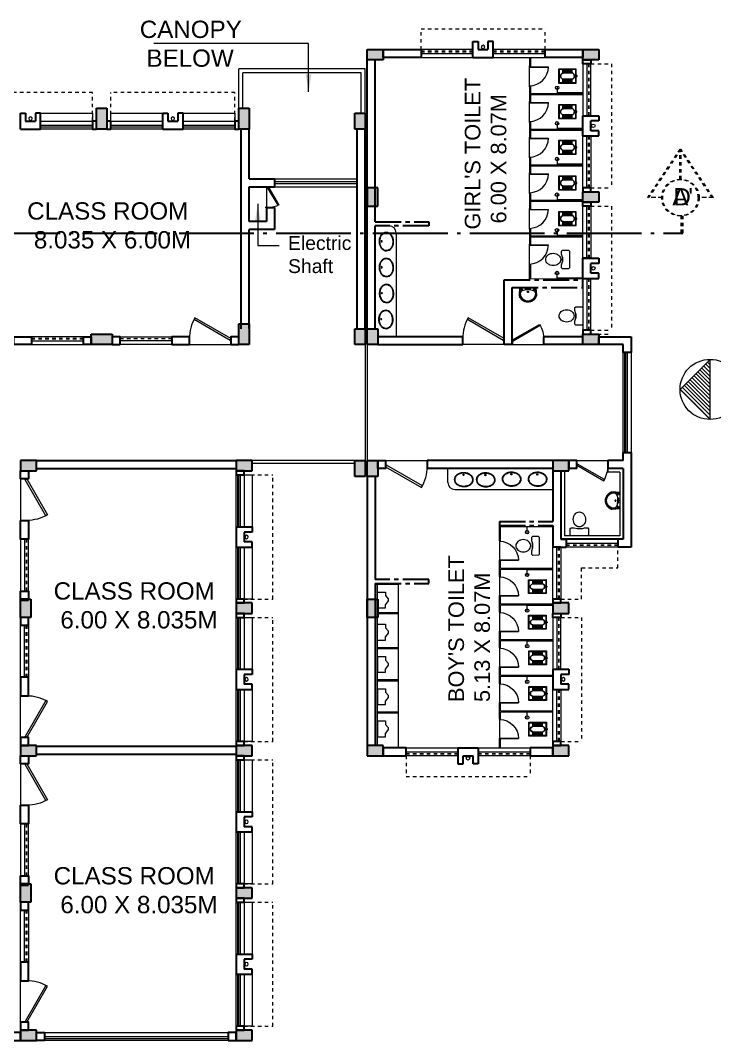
# Model space of a CAD drawing. Header units: millimetres. Extents: x 1898 to 3725, y 783 to 1532.
# Drawn here: x 2661.74 to 2681.81, y 1262.57 to 1292.05 of the extents above; entities that cross this region are included whole.
import ezdxf

# ---------------------------------------------------------------- set-up
doc = ezdxf.new("R2010")
doc.units = ezdxf.units.MM
for name, pattern in [('ACAD_ISO04W100', [30, 24, -3, 0, -3]), ('CENTER2', [1.125, 0.75, -0.125, 0.125, -0.125]), ('DASHED', [0.75, 0.5, -0.25]), ('DASHED2', [0.375, 0.25, -0.125])]:
    doc.linetypes.add(name, pattern=pattern)
doc.layers.get('0').update_dxf_attribs({"lineweight": 20})
for name, color, linetype, lineweight in [('CLL LEV.', 15, 'Continuous', 18), ('COL HATCH', 253, 'Continuous', 13), ('Column', 251, 'Continuous', 30), ('CUBICAL TOILET', 5, 'Continuous', 15), ('DIM', 6, 'Continuous', 18), ('Dimens', 251, 'Continuous', 18), ('Door', 54, 'Continuous', 18), ('ELEV.1', 7, 'Continuous', 20), ('expension joint', 248, 'Continuous', 18), ('Fixture', 44, 'Continuous', 13), ('PROJ.', 30, 'DASHED2', 15), ('Railing', 23, 'Continuous', 13), ('Section', 72, 'DASHED2', 30), ('section line', 74, 'ACAD_ISO04W100', 30), ('TEXT', 7, 'Continuous', 15), ('Ventilator', 4, 'DASHED', 18), ('Wall', 7, 'Continuous', 30), ('Window', 150, 'Continuous', 15), ('Window-Wall', 7, 'Continuous', 18)]:
    doc.layers.add(name, color=color, linetype=linetype, lineweight=lineweight)
doc.styles.add('DIM', font='arial.ttf', dxfattribs={"height": 0.5})
doc.styles.add('L120', font='arial.ttf', dxfattribs={"height": 0.6})
doc.styles.get("Standard").update_dxf_attribs({"font": 'arial.ttf', "height": 0.2})
doc.dimstyles.new('DIM', dxfattribs={"dimtxt": 0.5, "dimasz": 0.5, "dimexe": 0.02, "dimexo": 0, "dimgap": 0.1, "dimtad": 0, "dimdec": 3, "dimzin": 0, "dimdsep": 46, "dimtxsty": 'DIM', "dimcen": 0, "dimclrd": 251, "dimclre": 256, "dimclrt": 7, "dimadec": 0, "dimazin": 0, "dimtfac": 1, "dimtdec": 3, "dimtofl": 0, "dimtmove": 0, "dimatfit": 3, "dimfxl": 0, "dimtolj": 1, "dimtzin": 0, "dimlwd": -1, "dimlwe": -1, "dimarcsym": 0})

# ---------------------------------------------------------------- blocks, each defined once
blk = doc.blocks.new('VENTILATOR')
at = {"layer": 'Ventilator', "ltscale": 0.02}
for p, q in [((-0.18, -1.5), (-0.18, 0)), ((-0.165, 0), (-0.165, -1.5))]:
    blk.add_line(p, q, dxfattribs=at)
at = {"layer": 'Window-Wall'}
for p, q in [((-0.23, 0), (0, 0)), ((-0.23, -1.5), (-0.23, 0)), ((-0.115, 0), (-0.115, -1.5)), ((0, 0), (0, -1.5)), ((-0.23, -1.5), (0, -1.5))]:
    blk.add_line(p, q, dxfattribs=at)
blk = doc.blocks.new('WINDOW 1')
at = {"layer": 'CLL LEV.'}
for p, q in [((-0.23, 0), (-0.46, 0)), ((-0.46, 0), (-0.46, -1.5)), ((-0.46, -1.5), (-0.23, -1.5))]:
    blk.add_line(p, q, dxfattribs=at)
at = {"layer": 'Window'}
for p, q in [((-0.065, 0), (-0.065, -1.5)), ((-0.05, -1.5), (-0.05, 0))]:
    blk.add_line(p, q, dxfattribs=at)
at = {"layer": 'Window-Wall'}
for p, q in [((0, 0), (-0.23, 0)), ((-0.23, 0), (-0.23, -1.5)), ((-0.115, 0), (-0.115, -1.5)), ((0, -1.5), (0, 0)), ((-0.23, -1.5), (0, -1.5))]:
    blk.add_line(p, q, dxfattribs=at)
blk = doc.blocks.new('SHAFT')
at = {"layer": 'Fixture'}
blk.add_circle((0.327, -0.302), 0.05, dxfattribs=at)
at = {"layer": 'Wall'}
for p, q in [((0.035, 0), (0.62, 0)), ((0.035, 0), (0.035, -0.46)), ((0.185, -0.46), (0.185, -0.23)), ((0.185, -0.23), (0.47, -0.23)), ((0.47, -0.46), (0.47, -0.23)), ((0.62, 0), (0.62, -0.46)), ((0.035, -0.46), (0.185, -0.46)), ((0.62, -0.46), (0.47, -0.46))]:
    blk.add_line(p, q, dxfattribs=at)
blk = doc.blocks.new('*U18')
for p, q in [((0, 0), (0, 6)), ((40, 0), (40, 6))]:
    blk.add_line(p, q)
blk.add_lwpolyline([(0, 0), (34.64, -20), (35.52, -18.48), (0.88, 1.52)], close=True)
blk.add_arc((0, 0), 40, 330, 360)
blk = doc.blocks.new('Door')
at = {"layer": 'Door'}
blk.add_line((0, 0.18), (1.199, 0.18), dxfattribs=at)
at = {"layer": 'Door', "xscale": 0.0299845412869386, "yscale": 0.0299845412869386, "zscale": 0.0299845412869386}
blk.add_blockref('*U18', (0, 0), dxfattribs=at)
blk = doc.blocks.new('Urinal 1')
for p, q in [((0, 9), (9, 9)), ((0, 9), (0, -9)), ((9, 9), (9, 5)), ((12, 1), (9, 5)), ((12, -1.5), (12, 1)), ((0, -9), (9, -9)), ((9, -5), (12, -1.5)), ((9, -9), (9, -5))]:
    blk.add_line(p, q)
blk = doc.blocks.new('RH 1200')
for p, q in [((21, 0), (21, 43.3)), ((21.7, 0), (21.7, 43.3)), ((-21.7, 0), (21.7, 0)), ((21.7, 0), (21, 0))]:
    blk.add_line(p, q)
at = {"extrusion": (0, 0, -1)}
blk.add_ellipse((21.7, 0), major_axis=(-30.6, 30.6), ratio=1, start_param=5.497787, end_param=7.068583, dxfattribs=at)
blk = doc.blocks.new('GHH')
at = {"layer": 'Door', "ltscale": 20}
blk.add_line((3289.697, -299.103), (3289.697, -299.853), dxfattribs=at)
at = {"layer": 'Door', "ltscale": 20, "xscale": 0.015874999996413, "yscale": 0.015874999996413, "zscale": 0.015874999996413, "rotation": 270}
blk.add_blockref('RH 1200', (3289.697, -299.479), dxfattribs=at)
blk = doc.blocks.new('RSA CL6')
for p, q in [((5.5, 3.5), (5.5, 7.3)), ((5.9, 3.5), (5.9, 7.3)), ((6.3, 3.5), (6.3, 7.3)), ((6.7, 3.4), (6.7, 7.3)), ((7.1, 3.4), (7.1, 7.3)), ((7.5, 3.4), (7.5, 7.3)), ((7.9, 3.4), (7.9, 7.3)), ((8.3, 3.4), (8.3, 7.3)), ((8.7, 3.4), (8.7, 7.3)), ((9.1, 3.4), (9.1, 7.3)), ((9.4, 3.4), (9.4, 7.3)), ((9.8, 3.4), (9.8, 7.3)), ((10.2, 3.4), (10.2, 7.3)), ((10.6, 3.4), (10.6, 7.3)), ((11, 3.3), (11, 7.3)), ((11.4, 3.3), (11.4, 7.3)), ((11.8, 3.3), (11.8, 7.3)), ((12.2, 3.3), (12.2, 7.3)), ((12.6, 3.3), (12.6, 7.3)), ((13, 3.3), (13, 7.3)), ((13.4, 3.3), (13.4, 7.3)), ((13.8, 3.3), (13.8, 7.3)), ((14.2, 3.3), (14.2, 7.3)), ((14.6, 3.3), (14.6, 7.3)), ((15, 3.2), (15, 7.3)), ((15.4, 3.2), (15.4, 7.3)), ((15.7, 3.2), (15.7, 7.3)), ((16.1, 3.2), (16.1, 7.3)), ((16.1, 7.3), (16.1, 3.2)), ((5.5, -7.3), (5.5, -3.5)), ((5.9, -7.3), (5.9, -3.5)), ((6.3, -7.3), (6.3, -3.4)), ((6.7, -7.3), (6.7, -3.4)), ((7.1, -7.3), (7.1, -3.4)), ((7.5, -7.3), (7.5, -3.4)), ((7.9, -7.3), (7.9, -3.4)), ((8.3, -7.3), (8.3, -3.4)), ((8.7, -7.3), (8.7, -3.4)), ((9.1, -7.3), (9.1, -3.4)), ((9.4, -7.3), (9.4, -3.4)), ((9.8, -7.3), (9.8, -3.3)), ((10.2, -7.3), (10.2, -3.3)), ((10.6, -7.3), (10.6, -3.3)), ((11, -7.3), (11, -3.3)), ((11.4, -7.3), (11.4, -3.3)), ((11.8, -7.3), (11.8, -3.3)), ((12.2, -7.3), (12.2, -3.3)), ((12.6, -7.3), (12.6, -3.3)), ((13, -7.3), (13, -3.3)), ((13.4, -7.3), (13.4, -3.2)), ((13.8, -7.3), (13.8, -3.2)), ((14.2, -7.3), (14.2, -3.2)), ((14.6, -7.3), (14.6, -3.2)), ((15, -7.3), (15, -3.2)), ((15.4, -7.3), (15.4, -3.2)), ((15.7, -7.3), (15.7, -3.2)), ((16.1, -3.2), (16.1, -7.3)), ((16.1, -7.3), (16.1, -3.2))]:
    blk.add_line(p, q)
blk.add_lwpolyline([(0.8, -0.6), (0, -0.6), (0, 0.6), (0.8, 0.6)])
for points in [[(0.8, 7.9), (20.9, 7.9), (20.9, -7.9), (0.8, -7.9)], [(1.4, 7.3), (20.3, 7.3), (20.3, -7.3), (1.4, -7.3)]]:
    blk.add_lwpolyline(points, close=True)
for points in [[(5.5, 3.5), (16.1, 3.2, -0.899983), (16.1, -3.2), (5.5, -3.5, -0.799392)], [(5.5, 3.3), (16.1, 3, -0.897689), (16.1, -3), (5.6, -3.3, -0.793494), (5.5, 3.3)]]:
    blk.add_lwpolyline(points, format="xyb", close=True)
blk = doc.blocks.new('ENGLISH SHEET')
at = {"layer": 'Fixture'}
for p, q in [((4663.798, 251.204), (4663.773, 251.179)), ((4663.773, 251.179), (4663.773, 250.696)), ((4663.976, 251.204), (4663.798, 251.204)), ((4664.002, 251.179), (4663.976, 251.204)), ((4664.002, 251.09), (4664.002, 251.179)), ((4663.976, 251.001), (4664.002, 251.09)), ((4663.976, 250.874), (4663.976, 251.001)), ((4663.976, 251.001), (4663.976, 250.874)), ((4664.002, 250.785), (4663.976, 250.874)), ((4663.773, 250.696), (4663.798, 250.67)), ((4663.798, 250.67), (4663.976, 250.67)), ((4663.976, 250.67), (4664.002, 250.696)), ((4664.002, 250.696), (4664.002, 250.785))]:
    blk.add_line(p, q, dxfattribs=at)
blk.add_lwpolyline([(4664.459, 250.937, 0.117036), (4664.443, 251.003, 0.104338), (4664.396, 251.063, 0.09029), (4664.321, 251.105, 0.09898), (4664.243, 251.115, 0.08237), (4664.159, 251.101, 0.09029), (4664.09, 251.063, 0.104338), (4664.043, 251.003, 0.117036), (4664.027, 250.937, 0.117036), (4664.043, 250.871, 0.104338), (4664.09, 250.811, 0.09029), (4664.159, 250.773, 0.08237), (4664.243, 250.759, 0.08237), (4664.327, 250.773, 0.09029), (4664.396, 250.811, 0.104338), (4664.443, 250.871, 0.117036)], format="xyb", close=True, dxfattribs=at)
blk = doc.blocks.new('RSA BASIN 2')
for points in [[(10.7, -8.1, 0.12976), (10, -5.2, 0.106426), (7.6, -2.5, 0.084431), (4.3, -0.7, 0.073534), (0, 0, 0.073534), (-4.3, -0.5, 0.084431), (-7.7, -2.2, 0.106426), (-10.2, -4.8, 0.12976), (-11, -7.7, 0.12976), (-10.3, -10.6, 0.106426), (-7.9, -13.3, 0.084431), (-4.6, -15.1, 0.073534), (-0.3, -15.8, 0.073534), (4, -15.3, 0.084431), (7.4, -13.6, 0.106426), (9.9, -11, 0.12976)], [(10.1, -7.9, 0.119977), (9.4, -5.5, 0.106426), (7.3, -2.9, 0.084431), (4.1, -1.3, 0.073534), (0, -0.6, 0.073534), (-4.1, -1.1, 0.084431), (-7.4, -2.6, 0.106426), (-9.7, -5.1, 0.12976), (-10.4, -7.7, 0.009633), (-10.4, -7.9, 0.119977), (-9.8, -10.3, 0.106426), (-7.6, -12.9, 0.084431), (-4.4, -14.5, 0.073534), (-0.3, -15.2, 0.073534), (3.8, -14.7, 0.084431), (7.1, -13.2, 0.106426), (9.3, -10.7, 0.12976), (10.1, -8.1, 0.009633)]]:
    blk.add_lwpolyline(points, format="xyb", close=True)
for radius in [0.7, 0.479]:
    blk.add_circle((-0.5, -2.5), radius)
blk = doc.blocks.new('RSA BASIN 9')
for points in [[(-0.1, -16.2, 0.340881), (10, -9, 0.074195), (10.1, -8.9), (9.5, 0), (-9.5, 0), (-10, -8.8, 0.082611), (-10, -9.2, 0.330812), (-0.1, -16.2)], [(0, -15, 0.391482), (8.9, -6.7, 0.252869), (6.5, -3.5, 0.087242), (0, -2.5, 0.079484), (-6.5, -3.5, 0.2542), (-8.8, -6.7, 0.39026), (0, -15)], [(-8.6, -2, -0.907437), (-8.4, -1.8), (-7.5, -2.6, -0.907437), (-7.6, -2.7)], [(-8.2, -1.6, -0.907437), (-8.1, -1.5), (-7.1, -2.3, -0.907437), (-7.3, -2.4)], [(-7.8, -1.3, -0.907437), (-7.7, -1.2), (-6.8, -1.9, -0.907437), (-6.9, -2.1)], [(7.8, -1.3, 0.907437), (7.7, -1.2), (6.8, -1.9, 0.907437), (6.9, -2.1)], [(8.2, -1.6, 0.907437), (8.1, -1.5), (7.1, -2.3, 0.907437), (7.3, -2.4)], [(8.6, -2, 0.907437), (8.4, -1.8), (7.5, -2.6, 0.907437), (7.6, -2.7)]]:
    blk.add_lwpolyline(points, format="xyb", close=True)
for points in [[(-5.9, -3.3), (-6.2, -3, -0.183787), (-6.2, -2.7, 0.126662), (-6.2, -2.4), (-6.6, -1.4, 0.35453), (-7.1, -1), (-8.7, -1, 0.414214), (-9.1, -1.4), (-9.6, -9.1, 0.329849), (-0.1, -15.8, 0.338736), (9.6, -8.9, 0.075632), (9.7, -8.8), (9.1, -1.4, 0.414214), (8.7, -1), (7.1, -1, 0.35453), (6.6, -1.4), (6.2, -2.4, 0.126662), (6.2, -2.7, -0.183787), (6.2, -3), (5.9, -3.3)], [(-6.2, -3.4), (-6.2, -3.3, 0.220542), (-6.5, -3.1), (-8.7, -2.8, -0.361119), (-9.2, -2.3)], [(6.2, -3.4), (6.2, -3.3, -0.220542), (6.5, -3.1), (8.7, -2.8, 0.358803), (9.2, -2.3, 0.358803)]]:
    blk.add_lwpolyline(points, format="xyb")
for centre, radius in [((-2.3, -1.6), 0.399), ((0, -4.8), 0.771), ((0, -4.8), 0.602), ((0, -1.2), 0.399), ((2.3, -1.5), 0.399)]:
    blk.add_circle(centre, radius)
blk = doc.blocks.new('C3')
at = {"layer": 'COL HATCH'}
h = blk.add_hatch(color=256, dxfattribs=at)
h.dxf.hatch_style = 1
h.paths.add_polyline_path([(0.3, 0), (0, 0), (0, -0.53), (0.3, -0.53)])
at = {"layer": 'Column'}
for p, q in [((0, 0), (0, -0.53)), ((0.3, 0), (0, 0)), ((0.3, -0.53), (0.3, 0)), ((0, -0.53), (0.3, -0.53))]:
    blk.add_line(p, q, dxfattribs=at)
blk = doc.blocks.new('CU')
at = {"layer": 'COL HATCH', "linetype": 'CENTER2'}
h = blk.add_hatch(color=256, dxfattribs=at)
h.dxf.hatch_style = 1
h.paths.add_polyline_path([(0, 0.035), (0, -0.265), (0.46, -0.265), (0.46, 0.035)])
at = {"layer": 'Column', "linetype": 'CENTER2'}
blk.add_lwpolyline([(0, 0.035), (0, -0.265), (0.46, -0.265), (0.46, 0.035), (0, 0.035)], dxfattribs=at)
blk = doc.blocks.new('C2')
at = {"layer": 'COL HATCH'}
h = blk.add_hatch(color=256, dxfattribs=at)
h.dxf.hatch_style = 1
h.paths.add_polyline_path([(0.3, 0), (0, 0), (0, -0.6), (0.3, -0.6)])
at = {"layer": 'Column'}
for p, q in [((0, 0), (0, -0.6)), ((0.3, 0), (0, 0)), ((0.3, -0.6), (0.3, 0)), ((0, -0.6), (0.3, -0.6))]:
    blk.add_line(p, q, dxfattribs=at)
blk = doc.blocks.new('BDHVBFH')
at = {"layer": 'Section', "color": 7, "linetype": 'ByBlock', "lineweight": 20, "ltscale": 0.05}
for p, q in [((5432.399, -574.787), (5431.461, -576.186)), ((5432.399, -575.66), (5432.399, -574.787)), ((5433.338, -576.186), (5432.399, -574.787)), ((5431.873, -576.186), (5431.461, -576.186)), ((5433.338, -576.186), (5432.925, -576.186))]:
    blk.add_line(p, q, dxfattribs=at)
blk.add_circle((5432.399, -576.186), 0.526, dxfattribs=at)
blk = doc.blocks.new('Elev block')
at = {"layer": 'ELEV.1'}
h = blk.add_hatch(dxfattribs=at)
h.set_pattern_fill('ANSI31', color=256, scale=0.025, angle=90, style=0)
h.set_pattern_definition([(135, (99.13637, 17.94766), (-0.0561266, -0.0561266), [])])
h.paths.add_polyline_path([(99.136, 19.686), (98.267, 18.817), (99.136, 17.948)])
for p, q in [((99.136, 19.686), (98.267, 18.817)), ((99.136, 17.948), (99.136, 19.686)), ((98.267, 18.817), (99.136, 17.948))]:
    blk.add_line(p, q, dxfattribs=at)
blk.add_circle((99.136, 18.817), 0.869, dxfattribs=at)
blk = doc.blocks.new('A$C761723A2')
at = {"layer": 'Section', "ltscale": 0.05}
blk.add_line((110.31, 15.105), (110.31, 15.605), dxfattribs=at)
at = {"layer": 'section line', "ltscale": 0.09}
blk.add_line((39.754, 15.105), (110.31, 15.105), dxfattribs=at)
at = {"layer": 'Section'}
blk.add_blockref('BDHVBFH', (-5322.141, 592.314), dxfattribs=at)
at = {"layer": 'section line', "ltscale": 0.07, "insert": (110.006, 16.403), "char_height": 0.5, "attachment_point": 1}
blk.add_mtext_dynamic_manual_height_columns("A'", width=0.53707, gutter_width=12.5, heights=[0], dxfattribs=at)

msp = doc.modelspace()

# ---------------------------------------------------------------- linework, layer by layer
at = {"layer": 'Column'}
msp.add_line((2669.0866, 1287.3578), (2669.0866, 1287.3428), dxfattribs=at)
at = {"layer": 'CUBICAL TOILET'}
for p, q in [((2676.4567, 1290.9739), (2676.4566, 1290.7182)), ((2676.4867, 1290.9739), (2676.4866, 1290.7182)), ((2676.4866, 1290.7182), (2676.4566, 1290.7182)), ((2676.4562, 1290.1485), (2676.4561, 1289.9089)), ((2676.4562, 1290.1485), (2676.4862, 1290.1485)), ((2676.4862, 1290.1485), (2676.4861, 1289.9389)), ((2676.4561, 1289.9089), (2676.4559, 1289.6882)), ((2676.4861, 1289.9089), (2676.4859, 1289.6882)), ((2676.4861, 1289.9389), (2678.0061, 1289.9379)), ((2676.4861, 1289.9089), (2678.0061, 1289.9079)), ((2676.4859, 1289.6882), (2676.4559, 1289.6882)), ((2676.4554, 1288.8789), (2676.4552, 1288.6582)), ((2676.4555, 1289.1185), (2676.4554, 1288.8789)), ((2676.4555, 1289.1185), (2676.4855, 1289.1185)), ((2676.4854, 1288.8789), (2676.4852, 1288.6582)), ((2676.4855, 1289.1185), (2676.4854, 1288.9089)), ((2676.4854, 1288.9089), (2678.0054, 1288.9079)), ((2676.4854, 1288.8789), (2678.0054, 1288.8779)), ((2676.4852, 1288.6582), (2676.4552, 1288.6582)), ((2676.4549, 1288.0885), (2676.4547, 1287.8489)), ((2676.4549, 1288.0885), (2676.4849, 1288.0885)), ((2676.4849, 1288.0885), (2676.4847, 1287.8789)), ((2676.4547, 1287.8489), (2676.4546, 1287.6282)), ((2676.4847, 1287.8489), (2676.4846, 1287.6282)), ((2676.4847, 1287.8789), (2678.0047, 1287.8779)), ((2676.4847, 1287.8489), (2678.0047, 1287.8479)), ((2676.4846, 1287.6282), (2676.4546, 1287.6282)), ((2676.4541, 1286.8189), (2676.4539, 1286.5982)), ((2676.4542, 1287.0585), (2676.4541, 1286.8189)), ((2676.4542, 1287.0585), (2676.4842, 1287.0585)), ((2676.4841, 1286.8189), (2676.4839, 1286.5982)), ((2676.4842, 1287.0585), (2676.4841, 1286.8489)), ((2676.4841, 1286.8489), (2678.0003, 1286.8479)), ((2676.4841, 1286.8189), (2678.0003, 1286.8179)), ((2676.4839, 1286.5982), (2676.4539, 1286.5982)), ((2676.4535, 1286.0285), (2676.4534, 1285.7889)), ((2676.4535, 1286.0285), (2676.4835, 1286.0285)), ((2676.4835, 1286.0285), (2676.4834, 1285.8189)), ((2676.4534, 1285.7889), (2676.4532, 1285.5682)), ((2676.4834, 1285.7889), (2676.4832, 1285.5682)), ((2676.4834, 1285.8189), (2678.0034, 1285.8179)), ((2676.4834, 1285.7889), (2678.0034, 1285.7879)), ((2676.4832, 1285.5682), (2676.4532, 1285.5682)), ((2676.4529, 1284.9985), (2676.4526, 1284.5539)), ((2676.4529, 1284.9985), (2676.4829, 1284.9985)), ((2676.4829, 1284.9985), (2676.4826, 1284.5839)), ((2676.4826, 1284.5839), (2678.0001, 1284.5829)), ((2675.5878, 1277.0051), (2675.5875, 1277.4498)), ((2675.6175, 1277.4198), (2677.135, 1277.4208)), ((2675.6178, 1277.0052), (2675.6175, 1277.4198)), ((2675.5878, 1277.0051), (2675.6178, 1277.0052)), ((2675.5883, 1276.2148), (2675.5881, 1276.4355)), ((2675.6181, 1276.4355), (2675.5881, 1276.4355)), ((2675.5884, 1275.9751), (2675.5883, 1276.2148)), ((2675.6183, 1276.2148), (2675.6181, 1276.4355)), ((2675.6183, 1276.2148), (2677.1383, 1276.2158)), ((2675.6183, 1276.1848), (2677.1383, 1276.1858)), ((2675.6184, 1275.9752), (2675.6183, 1276.1848)), ((2675.5884, 1275.9751), (2675.6184, 1275.9752)), ((2675.589, 1275.1848), (2675.5888, 1275.4055)), ((2675.6188, 1275.4055), (2675.5888, 1275.4055)), ((2675.619, 1275.1848), (2675.6188, 1275.4055)), ((2675.5891, 1274.9451), (2675.589, 1275.1848)), ((2675.619, 1275.1848), (2677.1352, 1275.1858)), ((2675.619, 1275.1548), (2677.1352, 1275.1558)), ((2675.6191, 1274.9452), (2675.619, 1275.1548)), ((2675.5891, 1274.9451), (2675.6191, 1274.9452)), ((2675.5896, 1274.1548), (2675.5895, 1274.3755)), ((2675.6195, 1274.3755), (2675.5895, 1274.3755)), ((2675.5898, 1273.9151), (2675.5896, 1274.1548)), ((2675.6196, 1274.1548), (2675.6195, 1274.3755)), ((2675.6196, 1274.1548), (2677.1396, 1274.1558)), ((2675.6196, 1274.1248), (2677.1396, 1274.1258)), ((2675.6198, 1273.9152), (2675.6196, 1274.1248)), ((2675.5898, 1273.9151), (2675.6198, 1273.9152)), ((2675.5903, 1273.1248), (2675.5901, 1273.3455)), ((2675.6201, 1273.3455), (2675.5901, 1273.3455)), ((2675.6203, 1273.1248), (2675.6201, 1273.3455)), ((2675.5904, 1272.8851), (2675.5903, 1273.1248)), ((2675.6203, 1273.1248), (2677.1403, 1273.1258)), ((2675.6203, 1273.0948), (2677.1403, 1273.0958)), ((2675.6204, 1272.8852), (2675.6203, 1273.0948)), ((2675.5904, 1272.8851), (2675.6204, 1272.8852)), ((2675.591, 1272.0948), (2675.5908, 1272.3155)), ((2675.6208, 1272.3155), (2675.5908, 1272.3155)), ((2675.5911, 1271.8551), (2675.591, 1272.0948)), ((2675.621, 1272.0948), (2675.6208, 1272.3155)), ((2675.621, 1272.0948), (2677.141, 1272.0958)), ((2675.621, 1272.0648), (2677.141, 1272.0658)), ((2675.6211, 1271.8552), (2675.621, 1272.0648)), ((2675.5911, 1271.8551), (2675.6211, 1271.8552)), ((2675.5916, 1271.0172), (2675.5915, 1271.2729)), ((2675.6215, 1271.2729), (2675.5915, 1271.2729)), ((2675.6216, 1271.0172), (2675.6215, 1271.2729))]:
    msp.add_line(p, q, dxfattribs=at)
at = {"layer": 'Door'}
msp.add_line((2668.8566, 1287.2357), (2668.8566, 1286.636), dxfattribs=at)
at = {"layer": 'expension joint'}
for p, q in [((2671.7076, 1282.6768), (2671.7076, 1279.3268)), ((2671.7701, 1282.6768), (2671.7701, 1279.3268))]:
    msp.add_line(p, q, dxfattribs=at)
at = {"layer": 'Fixture', "ltscale": 0.05}
for p, q in [((2677.2562, 1290.1166), (2677.2561, 1289.9508)), ((2678.0061, 1289.9503), (2677.2561, 1289.9508)), ((2677.2555, 1289.0866), (2677.2554, 1288.9208)), ((2678.0054, 1288.9203), (2677.2554, 1288.9208)), ((2677.2549, 1288.0566), (2677.2547, 1287.8908)), ((2678.0047, 1287.8903), (2677.2547, 1287.8908)), ((2677.2542, 1287.0266), (2677.2541, 1286.8608)), ((2678.0003, 1286.8603), (2677.2541, 1286.8608)), ((2677.2535, 1285.9966), (2677.2534, 1285.8308)), ((2678.0034, 1285.8303), (2677.2534, 1285.8308)), ((2677.2527, 1284.7616), (2677.2526, 1284.5958)), ((2678.0001, 1284.5953), (2677.2526, 1284.5958)), ((2677.135, 1277.4084), (2676.3875, 1277.4079)), ((2676.3876, 1277.2421), (2676.3875, 1277.4079)), ((2677.1383, 1276.1734), (2676.3883, 1276.1729)), ((2676.3884, 1276.0071), (2676.3883, 1276.1729)), ((2677.1352, 1275.1434), (2676.389, 1275.1429)), ((2676.3891, 1274.9771), (2676.389, 1275.1429)), ((2677.1396, 1274.1134), (2676.3896, 1274.1129)), ((2676.3898, 1273.9471), (2676.3896, 1274.1129)), ((2677.1403, 1273.0834), (2676.3903, 1273.0829)), ((2676.3904, 1272.9171), (2676.3903, 1273.0829)), ((2677.141, 1272.0534), (2676.391, 1272.0529)), ((2676.3911, 1271.8871), (2676.391, 1272.0529))]:
    msp.add_line(p, q, dxfattribs=at)
at = {"layer": 'Fixture'}
for p, q in [((2672.6689, 1286.2267), (2672.0001, 1286.2267)), ((2672.4028, 1286.1117), (2672.0001, 1286.1117)), ((2672.6026, 1285.9115), (2672.6026, 1282.9068)), ((2674.1003, 1278.6943), (2674.1004, 1279.097)), ((2674.3005, 1278.4945), (2677.135, 1278.4945)), ((2672.6693, 1275.747), (2671.9989, 1275.747)), ((2672.6689, 1275.777), (2672.0001, 1275.777)), ((2672.0689, 1273.257), (2672.0689, 1275.747)), ((2672.6689, 1271.027), (2672.6689, 1275.777)), ((2672.0689, 1271.097), (2672.0689, 1274.832)), ((2672.6692, 1274.9269), (2672.0692, 1274.9269)), ((2672.6692, 1274.8969), (2672.0692, 1274.8969)), ((2672.6693, 1273.917), (2672.0693, 1273.917)), ((2672.6693, 1273.887), (2672.0693, 1273.887)), ((2672.6696, 1272.987), (2672.0696, 1272.987)), ((2672.6696, 1272.957), (2672.0696, 1272.957)), ((2672.67, 1272.057), (2672.07, 1272.057)), ((2672.67, 1272.027), (2672.07, 1272.027))]:
    msp.add_line(p, q, dxfattribs=at)
at = {"layer": 'Fixture', "ltscale": 0.05}
for centre in [(2677.2562, 1290.1008), (2677.2555, 1289.0708), (2677.2548, 1288.0408), (2677.2542, 1287.0108), (2677.2535, 1285.9808), (2677.2527, 1284.7458), (2676.3876, 1277.2579), (2676.3884, 1276.0229), (2676.3891, 1274.9929), (2676.3897, 1273.9629), (2676.3904, 1272.9329), (2676.3911, 1271.9029)]:
    msp.add_circle(centre, 0.05, dxfattribs=at)
at = {"layer": 'Fixture'}
for centre, start, end in [((2672.4026, 1285.9117), 359.96287, 89.96287), ((2674.3003, 1278.6945), 180.03713, 270.03713)]:
    msp.add_arc(centre, 0.2, start, end, dxfattribs=at)
at = {"layer": 'PROJ.', "ltscale": 0.05}
for p, q in [((2673.3226, 1291.8069), (2676.9076, 1291.8069)), ((2673.3226, 1291.2068), (2673.3226, 1291.8069)), ((2673.3226, 1291.8069), (2676.9076, 1291.8069)), ((2673.3226, 1291.2068), (2673.3226, 1291.8069)), ((2676.9076, 1291.2068), (2676.9076, 1291.8069)), ((2676.9076, 1291.2068), (2676.9076, 1291.8069)), ((2678.2301, 1290.7918), (2678.8301, 1290.7918)), ((2678.2301, 1290.7918), (2678.8301, 1290.7918)), ((2678.8301, 1290.7918), (2678.8301, 1287.2068)), ((2678.8301, 1290.7918), (2678.8301, 1287.2068)), ((2663.8276, 1289.9668), (2660.2426, 1289.9668)), ((2663.8276, 1289.1368), (2663.8276, 1289.9668)), ((2664.3576, 1289.1368), (2664.3576, 1289.9668)), ((2667.9426, 1289.9668), (2664.3576, 1289.9668)), ((2667.9426, 1289.1368), (2667.9426, 1289.9668)), ((2678.2301, 1287.2068), (2678.8301, 1287.2068)), ((2678.2301, 1287.2068), (2678.8301, 1287.2068)), ((2678.2301, 1286.6768), (2678.8301, 1286.6768)), ((2678.2301, 1286.6768), (2678.8301, 1286.6768)), ((2678.8301, 1286.6768), (2678.8301, 1283.0918)), ((2678.8301, 1286.6768), (2678.8301, 1283.0918)), ((2678.2301, 1283.0918), (2678.8301, 1283.0918)), ((2678.2301, 1283.0918), (2678.8301, 1283.0918)), ((2678.2301, 1282.9768), (2678.8301, 1282.9768)), ((2668.2076, 1278.9118), (2669.0376, 1278.9118)), ((2669.0376, 1275.3268), (2669.0376, 1278.9118)), ((2679.0154, 1276.2268), (2679.0154, 1276.8268)), ((2679.0154, 1276.2268), (2679.0154, 1276.8268)), ((2677.965, 1276.2268), (2679.0154, 1276.2268)), ((2677.965, 1275.3268), (2677.965, 1276.2268)), ((2677.965, 1276.2268), (2679.0154, 1276.2268)), ((2677.965, 1275.3268), (2677.965, 1276.2268)), ((2668.2076, 1275.3268), (2669.0376, 1275.3268)), ((2677.365, 1275.3268), (2677.965, 1275.3268)), ((2677.365, 1275.3268), (2677.965, 1275.3268)), ((2668.2076, 1274.7968), (2669.0376, 1274.7968)), ((2669.0376, 1271.2118), (2669.0376, 1274.7968)), ((2677.365, 1274.7968), (2677.965, 1274.7968)), ((2677.365, 1274.7968), (2677.965, 1274.7968)), ((2677.965, 1274.7968), (2677.965, 1271.2118)), ((2677.965, 1274.7968), (2677.965, 1271.2118)), ((2668.2076, 1271.2118), (2669.0376, 1271.2118)), ((2677.365, 1271.2118), (2677.965, 1271.2118)), ((2677.365, 1271.2118), (2677.965, 1271.2118)), ((2668.2076, 1270.6818), (2669.0376, 1270.6818)), ((2669.0376, 1267.0968), (2669.0376, 1270.6818)), ((2672.89, 1270.7969), (2672.89, 1270.1968)), ((2672.89, 1270.7969), (2672.89, 1270.1968)), ((2676.475, 1270.7969), (2676.475, 1270.1968)), ((2676.475, 1270.7969), (2676.475, 1270.1968)), ((2672.89, 1270.1968), (2676.475, 1270.1968)), ((2672.89, 1270.1968), (2676.475, 1270.1968)), ((2668.2076, 1267.0968), (2669.0376, 1267.0968)), ((2668.2076, 1266.5668), (2669.0376, 1266.5668)), ((2669.0376, 1262.9818), (2669.0376, 1266.5668)), ((2668.2076, 1262.9818), (2669.0376, 1262.9818))]:
    msp.add_line(p, q, dxfattribs=at)
at = {"layer": 'Railing'}
for p, q in [((2671.4076, 1279.3268), (2668.4376, 1279.3268)), ((2671.4076, 1279.2468), (2668.4376, 1279.2468)), ((2677.375, 1279.0268), (2677.375, 1277.0668)), ((2677.465, 1279.0268), (2677.465, 1277.1568)), ((2679.1559, 1279.0868), (2678.725, 1279.0868)), ((2678.725, 1279.0868), (2678.725, 1278.9968)), ((2679.0659, 1278.9968), (2678.725, 1278.9968)), ((2679.0659, 1278.9968), (2679.0659, 1277.1568)), ((2679.1559, 1279.0868), (2679.1559, 1277.0668)), ((2679.1559, 1277.0668), (2677.375, 1277.0668)), ((2679.0659, 1277.1568), (2677.465, 1277.1568))]:
    msp.add_line(p, q, dxfattribs=at)
at = {"layer": 'Section', "ltscale": 0.05}
msp.add_line((2680.8538, 1285.9014), (2680.8538, 1286.4014), dxfattribs=at)
at = {"layer": 'Wall'}
for p, q in [((2671.7701, 1283.1368), (2671.7701, 1290.9068)), ((2671.7701, 1283.1368), (2671.7701, 1290.9068)), ((2672.0001, 1286.2267), (2672.0001, 1290.9068)), ((2672.0001, 1286.2267), (2672.0001, 1290.9068)), ((2668.1276, 1283.1368), (2668.1276, 1288.9068)), ((2668.3576, 1287.4657), (2668.3576, 1288.9068)), ((2671.4776, 1283.1368), (2671.4776, 1288.9068)), ((2671.7076, 1283.1368), (2671.7076, 1288.9105)), ((2668.3576, 1287.4657), (2669.0866, 1287.4657)), ((2669.0866, 1287.4657), (2669.0866, 1287.2357)), ((2668.3576, 1286.2357), (2668.3576, 1287.2357)), ((2668.3576, 1287.2357), (2669.0866, 1287.2357)), ((2668.8566, 1286.636), (2668.8566, 1286.2357)), ((2668.8566, 1286.636), (2669.0866, 1286.636)), ((2669.0866, 1286.636), (2669.0866, 1286.0057)), ((2668.8566, 1286.2357), (2668.3566, 1286.2357)), ((2669.0866, 1286.0057), (2668.3566, 1286.0057)), ((2668.3576, 1283.1368), (2668.3576, 1286.0057)), ((2672.0001, 1283.1368), (2672.0001, 1286.1117)), ((2672.0001, 1283.1368), (2672.0001, 1286.1117)), ((2678.2301, 1285.1768), (2678.0001, 1285.1768)), ((2678.2301, 1285.1768), (2678.3805, 1285.1768)), ((2675.7301, 1282.6768), (2675.7301, 1284.5539)), ((2678.0001, 1284.3239), (2678.0001, 1284.5539)), ((2675.9601, 1282.6768), (2675.9601, 1284.3239)), ((2674.5273, 1282.9068), (2672.0701, 1282.9068)), ((2672.0701, 1282.9068), (2672.0701, 1282.6768)), ((2672.0701, 1282.6768), (2674.5273, 1282.6768)), ((2674.5273, 1282.6768), (2674.5273, 1282.9068)), ((2675.7301, 1282.6768), (2675.7301, 1282.9068)), ((2675.9601, 1282.6768), (2675.7301, 1282.6768)), ((2678.0001, 1282.9068), (2676.8696, 1282.9068)), ((2676.8696, 1282.6768), (2676.8696, 1282.9068)), ((2678.0001, 1282.6768), (2676.8696, 1282.6768)), ((2678.4601, 1282.9068), (2679.3959, 1282.9068)), ((2678.4601, 1282.6768), (2678.4601, 1282.9068)), ((2679.1659, 1282.6768), (2678.4601, 1282.6768)), ((2679.1659, 1282.4468), (2679.1659, 1282.6768)), ((2679.3959, 1282.9068), (2679.3959, 1282.6768)), ((2679.3959, 1282.6768), (2679.3959, 1282.4468)), ((2679.3959, 1282.4468), (2679.1659, 1282.4468)), ((2662.2076, 1279.3268), (2667.9776, 1279.3268)), ((2677.135, 1279.3269), (2673.4995, 1279.327)), ((2673.4995, 1279.327), (2673.4995, 1279.097)), ((2679.1659, 1279.3268), (2678.725, 1279.3268)), ((2678.725, 1279.3268), (2678.725, 1279.0968)), ((2679.3959, 1279.3268), (2679.3959, 1276.8268)), ((2662.2076, 1279.0968), (2667.9776, 1279.0968)), ((2671.7701, 1278.8668), (2671.7701, 1271.0968)), ((2672.0001, 1278.8668), (2672.0001, 1275.892)), ((2677.135, 1279.0969), (2673.4995, 1279.097)), ((2677.135, 1279.0268), (2677.135, 1277.5648)), ((2677.365, 1279.0268), (2677.365, 1277.0568)), ((2677.825, 1279.0968), (2677.595, 1279.0968)), ((2679.1659, 1279.0968), (2678.725, 1279.0968)), ((2679.1659, 1279.0968), (2679.1659, 1277.0568)), ((2677.135, 1277.4498), (2677.135, 1276.8268)), ((2677.365, 1276.8268), (2677.135, 1276.8268)), ((2677.365, 1277.0568), (2677.5154, 1277.0568)), ((2677.365, 1276.8268), (2677.5154, 1276.8268)), ((2677.5154, 1277.0568), (2677.5154, 1276.8268)), ((2679.0154, 1277.0568), (2679.0154, 1276.8268)), ((2679.1659, 1277.0568), (2679.0154, 1277.0568)), ((2679.3959, 1276.8268), (2679.0154, 1276.8268)), ((2672.0001, 1275.777), (2672.0001, 1271.0968)), ((2661.7476, 1275.2918), (2661.9776, 1275.2918)), ((2667.9776, 1271.0618), (2662.2076, 1271.0618)), ((2667.9776, 1270.8318), (2662.2076, 1270.8318)), ((2661.7476, 1267.0618), (2661.9776, 1267.0618))]:
    msp.add_line(p, q, dxfattribs=at)
at = {"layer": 'Wall', "linetype": 'CENTER2'}
for p, q in [((2675.7301, 1284.5539), (2678.0003, 1284.5539)), ((2675.9601, 1284.3239), (2678.0003, 1284.3239)), ((2675.7301, 1282.6768), (2675.7301, 1282.9068)), ((2675.5876, 1277.5648), (2675.5875, 1277.4498)), ((2675.5875, 1277.4498), (2677.1352, 1277.4498)), ((2675.5876, 1277.5648), (2677.1352, 1277.5648))]:
    msp.add_line(p, q, dxfattribs=at)
at = {"layer": 'Wall'}
for points in [[(2672.2301, 1290.9768), (2672.2301, 1291.2068), (2673.3226, 1291.2068), (2673.3226, 1290.9768), (2672.2301, 1290.9768)], [(2672.2301, 1290.9768), (2672.2301, 1291.2068), (2673.3226, 1291.2068), (2673.3226, 1290.9768), (2672.2301, 1290.9768)], [(2676.9076, 1290.9768), (2676.9076, 1291.2068), (2678.0001, 1291.2068), (2678.0001, 1290.9768), (2676.9076, 1290.9768)], [(2678.2301, 1290.7918), (2678.0001, 1290.7918), (2678.0001, 1290.9068), (2678.2301, 1290.9068), (2678.2301, 1290.7918)], [(2663.8276, 1289.1368), (2663.8276, 1288.9068), (2663.9426, 1288.9068), (2663.9426, 1289.1368), (2663.8276, 1289.1368)], [(2664.2426, 1289.1368), (2664.2426, 1288.9068), (2664.3576, 1288.9068), (2664.3576, 1289.1368), (2664.2426, 1289.1368)], [(2667.9426, 1289.1369), (2667.9426, 1288.9069), (2668.0576, 1288.9069), (2668.0576, 1289.1369), (2667.9426, 1289.1369)], [(2667.9426, 1289.1368), (2667.9426, 1288.9068), (2668.0576, 1288.9068), (2668.0576, 1289.1368), (2667.9426, 1289.1368)], [(2678.2301, 1287.2068), (2678.0001, 1287.2068), (2678.0001, 1287.0918), (2678.2301, 1287.0918), (2678.2301, 1287.2068)], [(2678.2301, 1286.6768), (2678.0001, 1286.6768), (2678.0001, 1286.7918), (2678.2301, 1286.7918), (2678.2301, 1286.6768)], [(2663.5626, 1282.6768), (2663.5626, 1282.9068), (2663.7926, 1282.9068), (2663.7926, 1282.6768), (2663.5626, 1282.6768)], [(2664.6226, 1282.6768), (2664.6226, 1282.9068), (2664.3926, 1282.9068), (2664.3926, 1282.6768), (2664.6226, 1282.6768)], [(2668.0576, 1282.6768), (2668.0576, 1282.9068), (2667.8276, 1282.9068), (2667.8276, 1282.6768), (2668.0576, 1282.6768)], [(2679.1659, 1279.5568), (2679.3959, 1279.5568), (2679.3959, 1279.3268)], [(2679.1659, 1279.3268), (2679.1659, 1279.5568)], [(2672.0701, 1279.3268), (2672.3001, 1279.3268), (2672.3001, 1279.0968), (2672.0701, 1279.0968), (2672.0701, 1279.3268)], [(2661.7476, 1279.0268), (2661.9776, 1279.0268), (2661.9776, 1278.7968), (2661.7476, 1278.7968), (2661.7476, 1279.0268)], [(2668.2076, 1279.0268), (2667.9776, 1279.0268), (2667.9776, 1278.9118), (2668.2076, 1278.9118), (2668.2076, 1279.0268)], [(2661.7476, 1275.5568), (2661.9776, 1275.5568), (2661.9776, 1275.3268), (2661.7476, 1275.3268), (2661.7476, 1275.5568)], [(2668.2076, 1275.3268), (2667.9776, 1275.3268), (2667.9776, 1275.2118), (2668.2076, 1275.2118), (2668.2076, 1275.3268)], [(2677.365, 1275.3268), (2677.135, 1275.3268), (2677.135, 1275.2118), (2677.365, 1275.2118), (2677.365, 1275.3268)], [(2661.7476, 1274.5668), (2661.9776, 1274.5668), (2661.9776, 1274.7968), (2661.7476, 1274.7968), (2661.7476, 1274.5668)], [(2668.2076, 1274.9118), (2667.9776, 1274.9118), (2667.9776, 1274.7968), (2668.2076, 1274.7968), (2668.2076, 1274.9118)], [(2677.365, 1274.7968), (2677.135, 1274.7968), (2677.135, 1274.9118), (2677.365, 1274.9118), (2677.365, 1274.7968)], [(2661.7476, 1271.0968), (2661.9776, 1271.0968), (2661.9776, 1271.3268), (2661.7476, 1271.3268), (2661.7476, 1271.0968)], [(2668.2076, 1271.2118), (2667.9776, 1271.2118), (2667.9776, 1271.0968), (2668.2076, 1271.0968), (2668.2076, 1271.2118)], [(2668.2076, 1271.2118), (2667.9776, 1271.2118), (2667.9776, 1271.0968), (2668.2076, 1271.0968), (2668.2076, 1271.2118)], [(2677.365, 1271.2118), (2677.135, 1271.2118), (2677.135, 1271.0968), (2677.365, 1271.0968), (2677.365, 1271.2118)], [(2672.2301, 1271.0269), (2672.2301, 1270.7969), (2672.89, 1270.7969), (2672.89, 1271.0269), (2672.2301, 1271.0269)], [(2676.475, 1271.0269), (2676.475, 1270.7968), (2677.135, 1270.7968), (2677.135, 1271.0268), (2676.475, 1271.0269)], [(2661.7476, 1270.7968), (2661.9776, 1270.7968), (2661.9776, 1270.5668), (2661.7476, 1270.5668), (2661.7476, 1270.7968)], [(2668.2076, 1270.7968), (2667.9776, 1270.7968), (2667.9776, 1270.6818), (2668.2076, 1270.6818), (2668.2076, 1270.7968)], [(2661.7476, 1267.3268), (2661.9776, 1267.3268), (2661.9776, 1267.0968), (2661.7476, 1267.0968), (2661.7476, 1267.3268)], [(2668.2076, 1267.0968), (2667.9776, 1267.0968), (2667.9776, 1266.9818), (2668.2076, 1266.9818), (2668.2076, 1267.0968)], [(2661.7476, 1266.3368), (2661.9776, 1266.3368), (2661.9776, 1266.5668), (2661.7476, 1266.5668), (2661.7476, 1266.3368)], [(2668.2076, 1266.6818), (2667.9776, 1266.6818), (2667.9776, 1266.5668), (2668.2076, 1266.5668), (2668.2076, 1266.6818)], [(2661.7476, 1262.8668), (2661.9776, 1262.8668), (2661.9776, 1263.0968), (2661.7476, 1263.0968), (2661.7476, 1262.8668)], [(2668.2076, 1262.9818), (2667.9776, 1262.9818), (2667.9776, 1262.8668), (2668.2076, 1262.8668), (2668.2076, 1262.9818)], [(2668.2076, 1262.9818), (2667.9776, 1262.9818), (2667.9776, 1262.8668), (2668.2076, 1262.8668), (2668.2076, 1262.9818)], [(2661.5176, 1262.5668), (2661.7476, 1262.5668), (2661.7476, 1262.7968), (2661.5176, 1262.7968), (2661.5176, 1262.5668)], [(2662.4376, 1262.5668), (2662.2076, 1262.5668), (2662.2076, 1262.7968), (2662.4376, 1262.7968), (2662.4376, 1262.5668)], [(2667.7476, 1262.5668), (2667.9776, 1262.5668), (2667.9776, 1262.7968), (2667.7476, 1262.7968), (2667.7476, 1262.5668)]]:
    msp.add_lwpolyline(points, dxfattribs=at)
at = {"layer": 'Wall', "linetype": 'CENTER2'}
for points in [[(2672.0001, 1286.2267), (2673.5466, 1286.2267), (2673.5466, 1286.1117), (2672.0001, 1286.1117)], [(2672.0001, 1286.2267), (2673.5466, 1286.2267), (2673.5466, 1286.1117), (2672.0001, 1286.1117)], [(2677.825, 1279.0968), (2677.825, 1279.3268), (2677.595, 1279.3268), (2677.595, 1279.0968)], [(2672.0001, 1275.777), (2673.5466, 1275.777), (2673.5466, 1275.892), (2672.0001, 1275.892)]]:
    msp.add_lwpolyline(points, dxfattribs=at)
at = {"layer": 'Wall'}
for points in [[(2678.0001, 1282.9768), (2678.2301, 1282.9768), (2678.2301, 1283.0918), (2678.0001, 1283.0918)], [(2661.557, 1282.6767), (2661.557, 1282.9068), (2662.0626, 1282.9068), (2662.0626, 1282.6767)], [(2666.6282, 1282.6767), (2666.6282, 1282.9068), (2666.1226, 1282.9068), (2666.1226, 1282.6767)], [(2661.7474, 1277.5975), (2661.9776, 1277.5975), (2661.9776, 1277.0568), (2661.7474, 1277.0568)], [(2661.7474, 1272.5262), (2661.9776, 1272.5262), (2661.9776, 1273.0668), (2661.7474, 1273.0668)], [(2661.7474, 1269.3675), (2661.9776, 1269.3675), (2661.9776, 1268.8268), (2661.7474, 1268.8268)], [(2661.7474, 1264.2962), (2661.9776, 1264.2962), (2661.9776, 1264.8368), (2661.7474, 1264.8368)]]:
    msp.add_lwpolyline(points, close=True, dxfattribs=at)
at = {"layer": 'Window'}
for p, q in [((2671.4776, 1287.3807), (2669.0866, 1287.3807)), ((2671.4776, 1287.3207), (2669.0866, 1287.3207)), ((2679.2159, 1279.5568), (2679.2159, 1282.4468)), ((2679.2309, 1282.4468), (2679.2309, 1279.5568)), ((2662.4376, 1262.6318), (2667.7476, 1262.6318)), ((2667.7476, 1262.6168), (2662.4376, 1262.6168))]:
    msp.add_line(p, q, dxfattribs=at)
at = {"layer": 'Window-Wall', "ltscale": 0.05}
for p, q in [((2671.7075, 1290.6456), (2668.0574, 1290.6456)), ((2668.0576, 1289.5068), (2668.0574, 1290.6456)), ((2671.7076, 1289.3668), (2671.7075, 1290.6456)), ((2671.5925, 1290.5306), (2668.1724, 1290.5306)), ((2668.1724, 1289.5069), (2668.1724, 1290.5306)), ((2671.5927, 1289.3668), (2671.5925, 1290.5306))]:
    msp.add_line(p, q, dxfattribs=at)
at = {"layer": 'Window-Wall'}
for p, q in [((2669.0866, 1287.4657), (2671.4776, 1287.4657)), ((2671.4775, 1287.2353), (2671.4775, 1287.4653)), ((2669.0866, 1287.2357), (2671.4776, 1287.2357)), ((2679.1659, 1282.4468), (2679.3959, 1282.4468)), ((2679.1659, 1279.5568), (2679.1659, 1282.4468)), ((2679.2809, 1282.4468), (2679.2809, 1279.5568)), ((2679.3959, 1282.4468), (2679.3959, 1279.5568)), ((2679.3959, 1279.5568), (2679.1659, 1279.5568)), ((2662.4376, 1262.5668), (2662.4376, 1262.7968)), ((2662.4376, 1262.7968), (2667.7476, 1262.7968)), ((2662.4376, 1262.6818), (2667.7476, 1262.6818)), ((2667.7476, 1262.5668), (2662.4376, 1262.5668))]:
    msp.add_line(p, q, dxfattribs=at)

# ---------------------------------------------------------------- block references
at = {"lineweight": 15}
msp.add_blockref('A$C761723A2', (2570.5792, 1270.7968), dxfattribs=at)
at = {"layer": 'Column', "xscale": -1}
for name, p, rotation in [('CU', (2671.7701, 1290.9418), 180), ('CU', (2678.0001, 1290.9418), 180), ('CU', (2671.4426, 1289.3668), 90), ('CU', (2678.0001, 1286.8268), 180), ('C2', (2663.7926, 1282.9768), 90), ('CU', (2671.4426, 1283.1368), 90), ('CU', (2671.8051, 1283.1368), 90), ('CU', (2678.0001, 1282.7118), 180), ('CU', (2671.4426, 1279.3268), 90), ('CU', (2671.4426, 1279.3268), 90), ('CU', (2671.8051, 1279.3268), 90)]:
    msp.add_blockref(name, p, dxfattribs=dict(at, rotation=rotation))
for name, p in [('C2', (2664.2426, 1289.5068)), ('C2', (2668.3576, 1289.5068)), ('C2', (2668.3576, 1283.2768)), ('C3', (2662.0476, 1275.3268)), ('C3', (2672.0701, 1275.3268)), ('C3', (2662.0476, 1267.0968))]:
    msp.add_blockref(name, p, dxfattribs=at)
at = {"layer": 'Column', "rotation": 180}
msp.add_blockref('C3', (2672.0701, 1286.6768), dxfattribs=at)
at = {"layer": 'Column'}
for p in [(2661.7476, 1279.2918), (2667.9776, 1279.2918), (2677.135, 1279.2918), (2667.9776, 1275.1768), (2677.135, 1275.1768), (2661.7476, 1271.0618), (2667.9776, 1271.0618), (2671.7701, 1271.0618), (2677.135, 1271.0618), (2667.9776, 1266.9468), (2661.7476, 1262.8318), (2667.9776, 1262.8318)]:
    msp.add_blockref('CU', p, dxfattribs=at)
at = {"layer": 'Dimens', "lineweight": 15}
msp.add_blockref('Elev block', (2582.5426, 1262.5668), dxfattribs=at)
at = {"layer": 'Door'}
for name, p, xscale, yscale, zscale, rotation in [('GHH', (44.5501, 1052.4894), -0.8000000001367674, 0.8000000001375156, 0.8000000001375136, 179.9642723067066), ('GHH', (44.5494, 1051.4594), -0.8000000001367674, 0.8000000001375156, 0.8000000001375136, 179.9642723067066), ('GHH', (44.5488, 1050.4294), -0.8000000001367674, 0.8000000001375156, 0.8000000001375136, 179.9642723067066), ('GHH', (44.5481, 1049.3994), -0.8000000001367674, 0.8000000001375156, 0.8000000001375136, 179.9642723067066), ('*U18', (2668.9116, 1287.2357), -0.0149922706434693, 0.0149922706434693, 0.0149922706434693, 90), ('GHH', (44.5474, 1048.3694), -0.8000000001367674, 0.8000000001375156, 0.8000000001375136, 179.9642723067066), ('GHH', (44.5468, 1047.3394), -0.8000000001367674, 0.8000000001375156, 0.8000000001375136, 179.9642723067066), ('GHH', (43.6817, 1514.6643), 0.8000000001374484, 0.8000000001374484, 0.8000000001374484, 0.03572769329324655), ('GHH', (43.6823, 1513.6343), 0.8000000001374484, 0.8000000001374484, 0.8000000001374484, 0.03572769329324655), ('GHH', (43.683, 1512.6043), 0.8000000001374484, 0.8000000001374484, 0.8000000001374484, 0.03572769329324655), ('GHH', (43.6837, 1511.5743), 0.8000000001374484, 0.8000000001374484, 0.8000000001374484, 0.03572769329324655), ('GHH', (43.6843, 1510.5443), 0.8000000001374484, 0.8000000001374484, 0.8000000001374484, 0.03572769329324655), ('GHH', (43.685, 1509.5143), 0.8000000001374484, 0.8000000001374484, 0.8000000001374484, 0.03572769329324655)]:
    msp.add_blockref(name, p, dxfattribs=dict(at, xscale=xscale, yscale=yscale, zscale=zscale, rotation=rotation))
at = {"layer": 'Fixture', "extrusion": (0, 0, -1)}
for name, p, xscale, yscale, zscale, rotation in [('RSA CL6', (-2677.8314, 1290.438), 0.02539999999408093, 0.02539999999408093, -0.02539999999589774, 0.03712623411802837), ('RSA CL6', (-2677.8307, 1289.408), 0.02539999999408093, 0.02539999999408093, -0.02539999999589774, 0.03712623411802837), ('RSA CL6', (-2677.8301, 1288.378), 0.02539999999408093, 0.02539999999408093, -0.02539999999589774, 0.03712623411802837), ('RSA CL6', (-2677.8294, 1287.348), 0.02539999999408093, 0.02539999999408093, -0.02539999999589774, 0.03712623411802837), ('RSA CL6', (-2677.8287, 1286.318), 0.02539999999408093, 0.02539999999408093, -0.02539999999589774, 0.03712623411802837), ('RSA BASIN 2', (-2672.1205, 1285.6504), 0.02539999999498832, 0.02539999999498832, -0.02539999999591329, 270), ('RSA BASIN 2', (-2672.12, 1284.9007), 0.02539999999498832, 0.02539999999498832, -0.02539999999591329, 270), ('RSA BASIN 2', (-2672.1254, 1284.1504), 0.02539999999498832, 0.02539999999498832, -0.02539999999591329, 270), ('RSA BASIN 2', (-2672.1052, 1283.4006), 0.02539999999498832, 0.02539999999498832, -0.02539999999591329, 270), ('RSA CL6', (-2676.9636, 1275.6857), -0.02539999999589984, 0.02539999999589782, -0.02539999999589984, 179.9628737661411), ('RSA CL6', (-2676.9643, 1274.6557), -0.02539999999589984, 0.02539999999589782, -0.02539999999589984, 179.9628737661411), ('RSA CL6', (-2676.965, 1273.6257), -0.02539999999589984, 0.02539999999589782, -0.02539999999589984, 179.9628737661411), ('RSA CL6', (-2676.9656, 1272.5957), -0.02539999999589984, 0.02539999999589782, -0.02539999999589984, 179.9628737661411), ('RSA CL6', (-2676.9663, 1271.5657), -0.02539999999589984, 0.02539999999589782, -0.02539999999589984, 179.9628737661411)]:
    msp.add_blockref(name, p, dxfattribs=dict(at, xscale=xscale, yscale=yscale, zscale=zscale, rotation=rotation))
at = {"layer": 'Fixture', "extrusion": (0, 0, -1), "zscale": -1}
for p, rotation in [((-7340.8249, 1023.9819), 0.1255462015780759), ((-7341.212, 1022.3511), 0.1255462015520314), ((-2422.7869, -3386.3897), 90.05129373375074)]:
    msp.add_blockref('ENGLISH SHEET', p, dxfattribs=dict(at, rotation=rotation))
at = {"layer": 'Fixture', "ltscale": 10000, "extrusion": (0, 0, -1)}
for p, xscale, yscale, zscale, rotation in [((-2676.411, 1284.3239), -0.0254326166761463, 0.02543261667597108, -0.0254326166761463, 0.04639637732230639), ((-2679.0659, 1278.1726), 0.02543261667546474, 0.02543261667546474, -0.0254326166754069, 89.95360362113973)]:
    msp.add_blockref('RSA BASIN 9', p, dxfattribs=dict(at, xscale=xscale, yscale=yscale, zscale=zscale, rotation=rotation))
at = {"layer": 'Fixture', "extrusion": (0, 0, -1), "xscale": -0.02539999999589782, "yscale": 0.02539999999589782, "zscale": -0.02539999999589782}
for p in [(-2674.5616, 1278.9766), (-2675.1965, 1278.9717), (-2675.9463, 1278.9919), (-2676.6963, 1278.9896)]:
    msp.add_blockref('RSA BASIN 2', p, dxfattribs=at)
at = {"layer": 'Fixture', "extrusion": (0, 0, -1), "xscale": -1, "zscale": -1, "rotation": 179.8744537984219}
msp.add_blockref('ENGLISH SHEET', (-7339.9598, 1538.0218), dxfattribs=at)
at = {"layer": 'Fixture', "xscale": -0.02539999999498832, "yscale": 0.02539999999498832, "zscale": 0.0253999999949883, "rotation": 180}
for p in [(2672.0689, 1275.297), (2672.0689, 1274.367), (2672.0693, 1273.437), (2672.0696, 1272.507), (2672.07, 1271.577)]:
    msp.add_blockref('Urinal 1', p, dxfattribs=at)
at = {"layer": 'Section'}
msp.add_blockref('BDHVBFH', (-2751.5966, 1863.1109), dxfattribs=at)
at = {"layer": 'Wall', "xscale": -1}
for name, p, rotation in [('SHAFT', (2674.7876, 1290.9768), 180), ('VENTILATOR', (2673.3226, 1290.9768), 90), ('VENTILATOR', (2675.4076, 1290.9768), 90), ('SHAFT', (2661.7076, 1288.9068), 180), ('WINDOW 1', (2662.3276, 1288.9068), 90), ('WINDOW 1', (2664.3576, 1288.9068), 90), ('SHAFT', (2665.8226, 1288.9068), 180), ('WINDOW 1', (2666.4426, 1288.9068), 90), ('VENTILATOR', (2662.0626, 1282.6768), 90), ('Door', (2661.9273, 1278.7968), 90), ('SHAFT', (2667.9776, 1277.4468), 90), ('SHAFT', (2667.9776, 1273.3318), 90), ('SHAFT', (2677.135, 1273.3318), 90), ('Door', (2661.9273, 1270.5668), 90), ('SHAFT', (2667.9776, 1269.2168), 90), ('SHAFT', (2667.9776, 1265.1018), 90)]:
    msp.add_blockref(name, p, dxfattribs=dict(at, rotation=rotation))
for name, p in [('VENTILATOR', (2678.0001, 1290.7918)), ('VENTILATOR', (2678.0001, 1284.5918)), ('WINDOW 1', (2667.9776, 1278.9118)), ('VENTILATOR', (2661.7476, 1277.0568)), ('WINDOW 1', (2667.9776, 1276.8268)), ('WINDOW 1', (2667.9776, 1274.7968)), ('VENTILATOR', (2677.135, 1274.7968)), ('WINDOW 1', (2667.9776, 1272.7118)), ('WINDOW 1', (2667.9776, 1270.6818)), ('VENTILATOR', (2661.7476, 1268.8268)), ('WINDOW 1', (2667.9776, 1268.5968)), ('WINDOW 1', (2667.9776, 1266.5668)), ('WINDOW 1', (2667.9776, 1264.4818))]:
    msp.add_blockref(name, p, dxfattribs=at)
at = {"layer": 'Wall'}
for name, p, rotation in [('SHAFT', (2678.0001, 1288.6718), 90), ('VENTILATOR', (2678.0001, 1287.2068), 180), ('VENTILATOR', (2678.0001, 1285.1768), 180), ('SHAFT', (2678.0001, 1284.5568), 90), ('Door', (2667.8276, 1282.8566), 180), ('Door', (2675.7267, 1282.8567), 180), ('VENTILATOR', (2666.1226, 1282.6768), 270), ('VENTILATOR', (2677.135, 1275.3268), 180), ('VENTILATOR', (2677.5154, 1277.0568), 90), ('VENTILATOR', (2661.7476, 1273.0668), 180), ('VENTILATOR', (2677.135, 1271.2118), 180), ('Door', (2661.9273, 1271.3268), 90.00000000000001), ('VENTILATOR', (2672.89, 1271.0269), 90), ('VENTILATOR', (2674.975, 1271.0269), 90), ('VENTILATOR', (2661.7476, 1264.8368), 180), ('Door', (2661.9273, 1263.0968), 90.00000000000001)]:
    msp.add_blockref(name, p, dxfattribs=dict(at, rotation=rotation))
at = {"layer": 'Wall', "color": 5, "rotation": 180}
msp.add_blockref('C3', (2672.0701, 1286.6768), dxfattribs=at)
at = {"layer": 'Wall', "linetype": 'CENTER2', "xscale": -0.7503866670704156, "yscale": 0.7503866670704156, "zscale": 0.7503866670709811, "rotation": 180}
msp.add_blockref('Door', (2675.9696, 1282.8118), dxfattribs=at)
at = {"layer": 'Wall'}
for name, p in [('Door', (2672.3001, 1279.1471)), ('SHAFT', (2674.355, 1271.0269))]:
    msp.add_blockref(name, p, dxfattribs=at)
at = {"layer": 'Wall', "linetype": 'CENTER2', "xscale": 0.7503866670708703, "yscale": 0.7503866670708703, "zscale": 0.7503866670708703}
msp.add_blockref('Door', (2677.825, 1279.1918), dxfattribs=at)

# ---------------------------------------------------------------- texts
at = {"layer": 'section line', "ltscale": 0.07, "insert": (2680.6173, 1287.2002), "char_height": 0.5, "attachment_point": 1}
msp.add_mtext_dynamic_manual_height_columns('D', width=0.537066, gutter_width=12.5, heights=[0], dxfattribs=at)
at = {"layer": 'TEXT', "lineweight": 30, "char_height": 0.5, "attachment_point": 1, "style": 'L120'}
for s, insert, width in [('{\\fArial|b0|i0|c0|p34;CANOPY \\P BELOW}', (2665.1929, 1292.0392), 9.930816), ('{\\fArial|b0|i0|c0|p34;CLASS ROOM\\P 8.035 X 6.00M}', (2661.938, 1286.7908), 4.764845), ('{\\fArial|b0|i0|c0|p34;CLASS ROOM\\P 6.00 X 8.035M}', (2662.7036, 1275.8103), 9.930816), ('{\\fArial|b0|i0|c0|p34;CLASS ROOM\\P 6.00 X 8.035M}', (2662.7036, 1267.5803), 9.930816)]:
    msp.add_mtext(s, dxfattribs=dict(at, insert=insert, width=width))
at = {"layer": 'TEXT', "lineweight": 30, "char_height": 0.45, "attachment_point": 1, "rotation": 90, "style": 'L120'}
for s, insert, width in [("{\\fArial|b0|i0|c0|p34;GIRL'S TOILET\\P 6.00 X 8.07M}", (2674.5874, 1286.0039), 4.480091), ("{\\fArial|b0|i0|c0|p34; BOY'S TOILET\\P 5.13 X 8.07M}", (2674.1141, 1272.1764), 4.703075)]:
    msp.add_mtext(s, dxfattribs=dict(at, insert=insert, width=width))
at = {"layer": 'TEXT', "insert": (2669.4782, 1285.8128), "char_height": 0.4, "width": 1.859263, "attachment_point": 1, "style": 'L120'}
msp.add_mtext('{\\fArial|b0|i0|c0|p34;Electric\\PShaft}', dxfattribs=at)

# ---------------------------------------------------------------- leaders
at = {"layer": 'DIM'}
msp.add_leader([(2668.6038, 1286.7415), (2668.6038, 1285.54), (2669.2252, 1285.54)], dimstyle='DIM', override={"dimarcsym": 1}, dxfattribs=at)
at = {"layer": 'TEXT'}
msp.add_leader([(2670.0728, 1289.9872), (2670.0728, 1291.3829), (2665.5983, 1291.3829)], dimstyle='DIM', override={"dimgap": 0.1, "dimtad": 0, "dimarcsym": 1}, dxfattribs=at)

doc.saveas('drawing.dxf')
